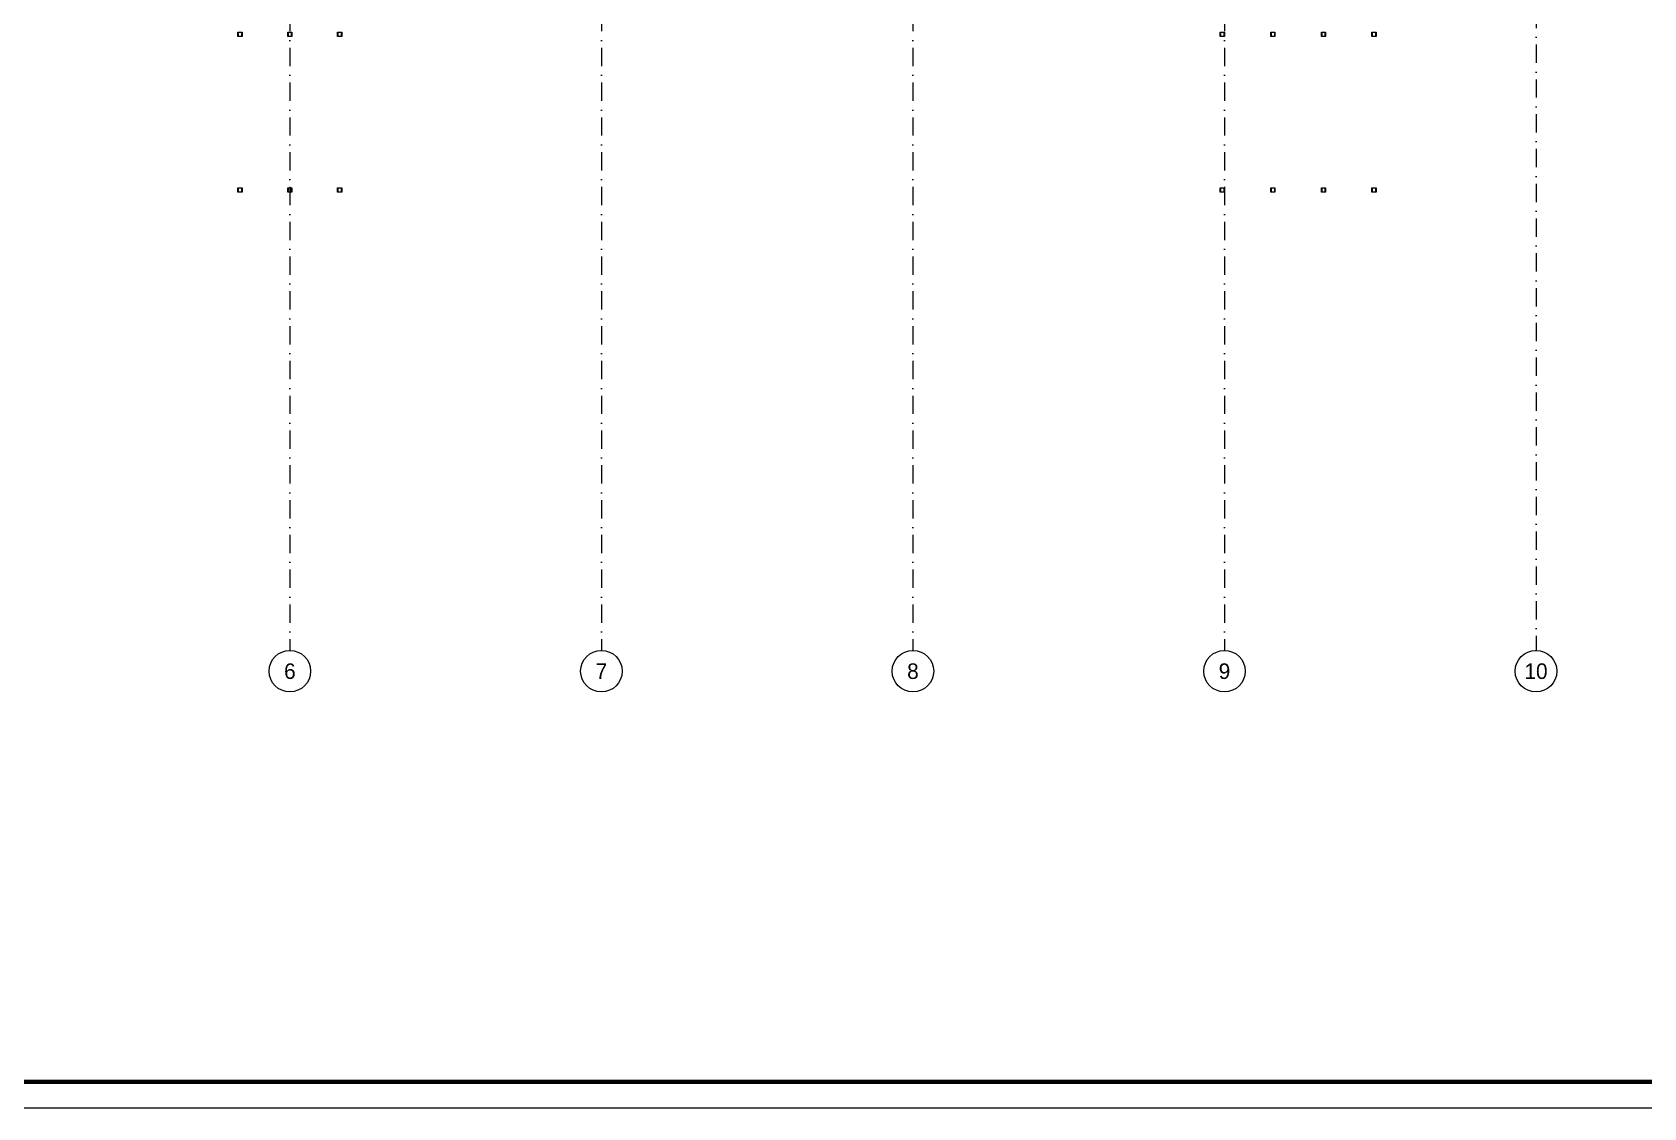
# Model space of a CAD drawing. Header units: millimetres. Extents: x 0 to 2118900, y -20000 to 84100.
# Drawn here: x 31038 to 62075, y 0 to 20725 of the extents above; entities that cross this region are included whole.
import ezdxf
from ezdxf.enums import TextEntityAlignment as Align

# ---------------------------------------------------------------- set-up
doc = ezdxf.new("R2010")
doc.units = ezdxf.units.MM
doc.linetypes.add('Dot & Dashed', pattern=[670.277762, 352.777767, -176.388884, 0, -141.111112])
for name, color, linetype, lineweight in [('АР_подоснова', 8, 'Continuous', 13), ('ПТ_рамка', 7, 'Continuous', 50), ('ПТ_рамка_тонк', 7, 'Continuous', 18)]:
    doc.layers.add(name, color=color, linetype=linetype, lineweight=lineweight)
doc.styles.add('АР_текст_1', font='arial.ttf')

# ---------------------------------------------------------------- blocks, each defined once
blk = doc.blocks.new('Колонна SHS ГК 27')
at = {"color": 0, "linetype": 'Continuous', "lineweight": -2}
for p, q in [((40, 40), (-40, 40)), ((-40, 40), (-40, -40)), ((-33.7, -33.7), (-33.7, 33.7)), ((-33.7, 33.7), (33.7, 33.7)), ((33.7, 33.7), (33.7, -33.7)), ((40, -40), (40, 40)), ((-40, -40), (40, -40)), ((33.7, -33.7), (-33.7, -33.7))]:
    blk.add_line(p, q, dxfattribs=at)
blk = doc.blocks.new('Стандартный Маркер Сетки_4')
at = {"color": 0, "linetype": 'Dot & Dashed', "lineweight": -2}
for p in [(0, 0), (55187, 0)]:
    blk.add_line(p, (55187, 0), dxfattribs=at)
at = {"color": 0, "linetype": 'Continuous', "lineweight": -2}
blk.add_circle((55587, 0), 400, dxfattribs=at)
at = {"color": 0, "linetype": 'Dot & Dashed', "lineweight": -2}
blk.add_point((55187, 0), dxfattribs=at)
blk.add_point((55187, 0), dxfattribs=at)
at = {"color": 0, "lineweight": -2, "style": 'АР_текст_1'}
blk.add_attdef('AC_MarkerText_1', text='', height=300, rotation=90, dxfattribs=at).set_placement((55368, -69), align=Align.TOP_CENTER)
blk = doc.blocks.new('Стандартный Маркер Сетки_5')
at = {"color": 0, "linetype": 'Dot & Dashed', "lineweight": -2}
for p in [(0, 0), (55249, 0)]:
    blk.add_line(p, (55249, 0), dxfattribs=at)
at = {"color": 0, "linetype": 'Continuous', "lineweight": -2}
blk.add_circle((55649, 0), 400, dxfattribs=at)
at = {"color": 0, "linetype": 'Dot & Dashed', "lineweight": -2}
blk.add_point((55249, 0), dxfattribs=at)
blk.add_point((55249, 0), dxfattribs=at)
at = {"color": 0, "lineweight": -2, "style": 'АР_текст_1'}
blk.add_attdef('AC_MarkerText_1', text='', height=300, rotation=90, dxfattribs=at).set_placement((55430, -69), align=Align.TOP_CENTER)
blk = doc.blocks.new('AR_B')
at = {"layer": 'АР_подоснова', "linetype": 'Continuous'}
ref = blk.add_blockref('Стандартный Маркер Сетки_5', (52000, 40062), dxfattribs=dict(at, zscale=1000, rotation=270))
ref.add_attrib('AC_MarkerText_1', '10', dxfattribs={"layer": '0', "color": 0, "lineweight": 0, "height": 300, "rotation": 360}).set_placement((52000, -15437), align=Align.TOP_CENTER)
ref = blk.add_blockref('Стандартный Маркер Сетки_4', (28000, 40000), dxfattribs=dict(at, zscale=1000, rotation=270))
ref.add_attrib('AC_MarkerText_1', '6', dxfattribs={"layer": '0', "color": 0, "lineweight": 0, "height": 300, "rotation": 360}).set_placement((28000, -15437), align=Align.TOP_CENTER)
ref = blk.add_blockref('Стандартный Маркер Сетки_4', (34000, 40000), dxfattribs=dict(at, zscale=1000, rotation=270))
ref.add_attrib('AC_MarkerText_1', '7', dxfattribs={"layer": '0', "color": 0, "lineweight": 0, "height": 300, "rotation": 360}).set_placement((34000, -15437), align=Align.TOP_CENTER)
ref = blk.add_blockref('Стандартный Маркер Сетки_4', (40000, 40000), dxfattribs=dict(at, zscale=1000, rotation=270))
ref.add_attrib('AC_MarkerText_1', '8', dxfattribs={"layer": '0', "color": 0, "lineweight": 0, "height": 300, "rotation": 360}).set_placement((40000, -15437), align=Align.TOP_CENTER)
ref = blk.add_blockref('Стандартный Маркер Сетки_4', (46000, 40000), dxfattribs=dict(at, zscale=1000, rotation=270))
ref.add_attrib('AC_MarkerText_1', '9', dxfattribs={"layer": '0', "color": 0, "lineweight": 0, "height": 300, "rotation": 360}).set_placement((46000, -15437), align=Align.TOP_CENTER)
at = {"layer": 'АР_подоснова', "linetype": 'Continuous', "xscale": -1, "zscale": 1000}
for p, rotation in [((27040, -3315), 89.99999999999999), ((28000, -3315), 89.99999999999999), ((28960, -3315), 89.99999999999999), ((45960, -3315), 89.99999999999999), ((46933, -3315), 90), ((47907, -3315), 90), ((48880, -3315), 90), ((27040, -6315), 89.99999999999999), ((28000, -6315), 89.99999999999999), ((28960, -6315), 89.99999999999999), ((45960, -6315), 89.99999999999999), ((46933, -6315), 89.99999999999999), ((47907, -6315), 89.99999999999999), ((48880, -6315), 89.99999999999999)]:
    blk.add_blockref('Колонна SHS ГК 27', p, dxfattribs=dict(at, rotation=rotation))

msp = doc.modelspace()

# ---------------------------------------------------------------- linework, layer by layer
at = {"layer": 'ПТ_рамка', "lineweight": 70}
msp.add_lwpolyline([(2000, 500), (118400, 500), (118400, 83600), (2000, 83600)], close=True, dxfattribs=at)
at = {"layer": 'ПТ_рамка_тонк', "lineweight": 13}
msp.add_lwpolyline([(0, 0), (118900, 0), (118900, 84100), (0, 84100)], close=True, dxfattribs=at)

# ---------------------------------------------------------------- block references
at = {"layer": 'АР_подоснова'}
msp.add_blockref('AR_B', (8000, 24000), dxfattribs=at)

doc.saveas('drawing.dxf')
